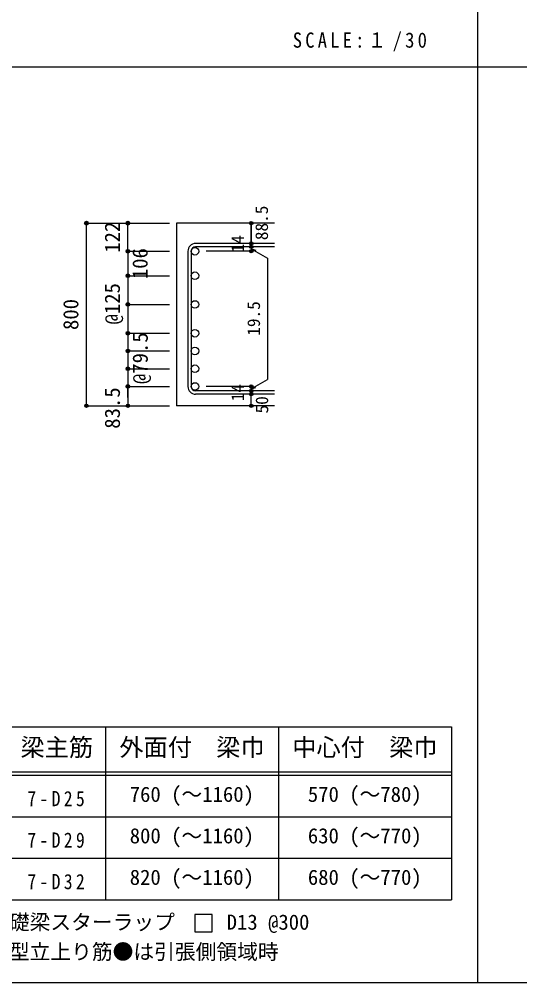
# Model space of a CAD drawing. Units: millimetres at full size, sheet at 1:30, with parts at other scales. Extents: x -5973 to 5954, y -4195 to 4201.
# Drawn here: x -3112 to -942, y -4195 to -15 of the extents above; entities that cross this region are included whole.
import ezdxf
from ezdxf.enums import TextEntityAlignment as Align

# ---------------------------------------------------------------- set-up
doc = ezdxf.new("R2010")
doc.units = ezdxf.units.MM
doc.header["$LTSCALE"] = 30
doc.header["$PDMODE"] = 32
doc.header["$PDSIZE"] = 15
for name, color, linetype in [('0-1_躯体線', 2, 'Continuous'), ('0-5_基礎梁筋', 7, 'Continuous'), ('0-6_スタラップ筋', 7, 'Continuous'), ('0-D_寸法', 4, 'Continuous'), ('6-7_文字', 7, 'Continuous'), ('6-E_枠', 7, 'Continuous'), ('F-0_枠', 6, 'Continuous')]:
    doc.layers.add(name, color=color, linetype=linetype)
doc.styles.add('ＭＳ ゴシック', font='')
doc.styles.get('ＭＳ ゴシック').set_extended_font_data('MS Gothic')

msp = doc.modelspace()

# ---------------------------------------------------------------- linework, layer by layer
at = {"layer": '0-1_躯体線'}
for p, q in [((-2005.8, -899.89), (-2430.8, -899.89)), ((-2430.8, -899.89), (-2430.8, -1691.91)), ((-2005.8, -1691.91), (-2430.8, -1691.91))]:
    msp.add_line(p, q, dxfattribs=at)
at = {"layer": '0-5_基礎梁筋', "color": 3}
for centre in [(-2350.3, -1021.59), (-2350.3, -1127.91), (-2350.3, -1252.66), (-2350.3, -1377.41), (-2350.3, -1454.41), (-2350.3, -1531.41), (-2350.3, -1608.41)]:
    msp.add_circle(centre, 16.5, dxfattribs=at)
at = {"layer": '0-5_基礎梁筋'}
for p in [(-2820.8, -899.89), (-2820.8, -1691.91)]:
    msp.add_point(p, dxfattribs=at)
at = {"layer": '0-6_スタラップ筋'}
for p, q in [((-2005.8, -988.09), (-2347.3, -988.09)), ((-2005.8, -1002.09), (-2347.3, -1002.09)), ((-2380.8, -1021.59), (-2380.8, -1608.41)), ((-2366.8, -1021.59), (-2366.8, -1608.41)), ((-2005.8, -1627.91), (-2347.3, -1627.91)), ((-2005.8, -1641.91), (-2347.3, -1641.91))]:
    msp.add_line(p, q, dxfattribs=at)
for centre, radius, start, end in [((-2347.3, -1021.59), 33.5, 90, 180), ((-2347.3, -1021.59), 19.5, 90, 180), ((-2347.3, -1608.41), 33.5, 180, 270), ((-2347.3, -1608.41), 19.5, 180, 270)]:
    msp.add_arc(centre, radius, start, end, dxfattribs=at)
at = {"layer": '0-D_寸法'}
for p, q in [((-2820.8, -899.89), (-2640.8, -899.89)), ((-2820.8, -899.89), (-2640.8, -899.89)), ((-2820.8, -1691.91), (-2820.8, -899.89)), ((-2640.8, -899.89), (-2460.8, -899.89)), ((-2640.8, -899.89), (-2460.8, -899.89)), ((-2640.8, -1021.59), (-2640.8, -899.89)), ((-2105.8, -1002.09), (-2105.8, -988.09)), ((-2105.8, -1002.09), (-2105.8, -1021.59)), ((-2640.8, -1021.59), (-2460.8, -1021.59)), ((-2640.8, -1021.59), (-2640.8, -1127.91)), ((-2640.8, -1021.59), (-2640.8, -1608.41)), ((-2640.8, -1021.59), (-2640.8, -1608.41)), ((-2105.8, -1021.59), (-2301.89, -1021.59)), ((-2105.8, -1011.84), (-2086.48, -1017.02)), ((-2105.8, -1011.84), (-2035.74, -1052.29)), ((-2035.74, -1052.29), (-2035.74, -1577.71)), ((-2640.8, -1127.91), (-2460.8, -1127.91)), ((-2640.8, -1127.91), (-2460.8, -1127.91)), ((-2640.8, -1127.91), (-2640.8, -1608.41)), ((-2640.8, -1252.66), (-2460.8, -1252.66)), ((-2640.8, -1252.66), (-2460.8, -1252.66)), ((-2640.8, -1377.41), (-2460.8, -1377.41)), ((-2640.8, -1454.41), (-2460.8, -1454.41)), ((-2640.8, -1531.41), (-2460.8, -1531.41)), ((-2105.8, -1618.16), (-2035.74, -1577.71)), ((-2640.8, -1608.41), (-2460.8, -1608.41)), ((-2105.8, -1608.41), (-2301.89, -1608.41)), ((-2105.8, -1627.91), (-2105.8, -1608.41)), ((-2105.8, -1618.16), (-2086.48, -1612.99)), ((-2105.8, -1641.91), (-2105.8, -1627.91)), ((-2105.8, -1691.91), (-2105.8, -1641.91)), ((-2820.8, -1691.91), (-2640.8, -1691.91)), ((-2640.8, -1691.91), (-2460.8, -1691.91))]:
    msp.add_line(p, q, dxfattribs=at)
for points in [[(-2105.8, -899.89), (-2105.8, -988.09), (-2105.8, -899.89)], [(-2640.8, -1655.88), (-2640.8, -1608.41), (-2640.8, -1691.91)]]:
    msp.add_lwpolyline(points, dxfattribs=at)
for centre, radius in [((-2820.8, -899.89), 8), ((-2820.8, -899.89), 7.2), ((-2820.8, -899.89), 6.4), ((-2820.8, -899.89), 5.6), ((-2820.8, -899.89), 4.8), ((-2820.8, -899.89), 4), ((-2820.8, -899.89), 3.2), ((-2820.8, -899.89), 2.4), ((-2820.8, -899.89), 1.6), ((-2820.8, -899.89), 0.8), ((-2640.8, -899.89), 8), ((-2640.8, -899.89), 7.2), ((-2640.8, -899.89), 6.4), ((-2640.8, -899.89), 5.6), ((-2640.8, -899.89), 4.8), ((-2640.8, -899.89), 4), ((-2640.8, -899.89), 3.2), ((-2640.8, -899.89), 2.4), ((-2640.8, -899.89), 1.6), ((-2640.8, -899.89), 0.8), ((-2105.8, -899.89), 4), ((-2105.8, -899.89), 3.6), ((-2105.8, -899.89), 3.2), ((-2105.8, -899.89), 2.8), ((-2105.8, -899.89), 2.4), ((-2105.8, -899.89), 2), ((-2105.8, -899.89), 1.6), ((-2105.8, -899.89), 1.2), ((-2105.8, -899.89), 0.8), ((-2105.8, -899.89), 0.4), ((-2105.8, -988.09), 4), ((-2105.8, -1002.09), 4), ((-2105.8, -988.09), 3.6), ((-2105.8, -1002.09), 3.6), ((-2105.8, -988.09), 3.2), ((-2105.8, -1002.09), 3.2), ((-2105.8, -988.09), 2.8), ((-2105.8, -1002.09), 2.8), ((-2105.8, -988.09), 2.4), ((-2105.8, -1002.09), 2.4), ((-2105.8, -988.09), 2), ((-2105.8, -1002.09), 2), ((-2105.8, -988.09), 1.6), ((-2105.8, -1002.09), 1.6), ((-2105.8, -988.09), 1.2), ((-2105.8, -1002.09), 1.2), ((-2105.8, -988.09), 0.8), ((-2105.8, -1002.09), 0.8), ((-2105.8, -988.09), 0.4), ((-2105.8, -1002.09), 0.4), ((-2640.8, -1021.59), 8), ((-2640.8, -1021.59), 7.2), ((-2640.8, -1021.59), 6.4), ((-2640.8, -1021.59), 5.6), ((-2640.8, -1021.59), 4.8), ((-2640.8, -1021.59), 4), ((-2640.8, -1021.59), 3.2), ((-2640.8, -1021.59), 2.4), ((-2640.8, -1021.59), 1.6), ((-2640.8, -1021.59), 0.8), ((-2105.8, -1021.59), 4), ((-2105.8, -1021.59), 3.6), ((-2105.8, -1021.59), 3.2), ((-2105.8, -1021.59), 2.8), ((-2105.8, -1021.59), 2.4), ((-2105.8, -1021.59), 2), ((-2105.8, -1021.59), 1.6), ((-2105.8, -1021.59), 1.2), ((-2105.8, -1021.59), 0.8), ((-2105.8, -1021.59), 0.4), ((-2640.8, -1127.91), 8), ((-2640.8, -1127.91), 7.2), ((-2640.8, -1127.91), 6.4), ((-2640.8, -1127.91), 5.6), ((-2640.8, -1127.91), 4.8), ((-2640.8, -1127.91), 4), ((-2640.8, -1127.91), 3.2), ((-2640.8, -1127.91), 2.4), ((-2640.8, -1127.91), 1.6), ((-2640.8, -1127.91), 0.8), ((-2640.8, -1252.66), 8), ((-2640.8, -1252.66), 7.2), ((-2640.8, -1252.66), 6.4), ((-2640.8, -1252.66), 5.6), ((-2640.8, -1252.66), 4.8), ((-2640.8, -1252.66), 4), ((-2640.8, -1252.66), 3.2), ((-2640.8, -1252.66), 2.4), ((-2640.8, -1252.66), 1.6), ((-2640.8, -1252.66), 0.8), ((-2640.8, -1377.41), 8), ((-2640.8, -1377.41), 7.2), ((-2640.8, -1377.41), 6.4), ((-2640.8, -1377.41), 5.6), ((-2640.8, -1377.41), 4.8), ((-2640.8, -1377.41), 4), ((-2640.8, -1377.41), 3.2), ((-2640.8, -1377.41), 2.4), ((-2640.8, -1377.41), 1.6), ((-2640.8, -1377.41), 0.8), ((-2640.8, -1454.41), 8), ((-2640.8, -1454.41), 7.2), ((-2640.8, -1454.41), 6.4), ((-2640.8, -1454.41), 5.6), ((-2640.8, -1454.41), 4.8), ((-2640.8, -1454.41), 4), ((-2640.8, -1454.41), 3.2), ((-2640.8, -1454.41), 2.4), ((-2640.8, -1454.41), 1.6), ((-2640.8, -1454.41), 0.8), ((-2640.8, -1531.41), 8), ((-2640.8, -1531.41), 7.2), ((-2640.8, -1531.41), 6.4), ((-2640.8, -1531.41), 5.6), ((-2640.8, -1531.41), 4.8), ((-2640.8, -1531.41), 4), ((-2640.8, -1531.41), 3.2), ((-2640.8, -1531.41), 2.4), ((-2640.8, -1531.41), 1.6), ((-2640.8, -1531.41), 0.8), ((-2640.8, -1608.41), 8), ((-2640.8, -1608.41), 7.2), ((-2640.8, -1608.41), 6.4), ((-2640.8, -1608.41), 5.6), ((-2640.8, -1608.41), 4.8), ((-2640.8, -1608.41), 4), ((-2640.8, -1608.41), 3.2), ((-2640.8, -1608.41), 2.4), ((-2640.8, -1608.41), 1.6), ((-2640.8, -1608.41), 0.8), ((-2105.8, -1608.41), 4), ((-2105.8, -1627.91), 4), ((-2105.8, -1608.41), 3.6), ((-2105.8, -1627.91), 3.6), ((-2105.8, -1608.41), 3.2), ((-2105.8, -1627.91), 3.2), ((-2105.8, -1608.41), 2.8), ((-2105.8, -1627.91), 2.8), ((-2105.8, -1608.41), 2.4), ((-2105.8, -1627.91), 2.4), ((-2105.8, -1608.41), 2), ((-2105.8, -1627.91), 2), ((-2105.8, -1608.41), 1.6), ((-2105.8, -1627.91), 1.6), ((-2105.8, -1608.41), 1.2), ((-2105.8, -1627.91), 1.2), ((-2105.8, -1608.41), 0.8), ((-2105.8, -1627.91), 0.8), ((-2105.8, -1608.41), 0.4), ((-2105.8, -1627.91), 0.4), ((-2105.8, -1641.91), 4), ((-2105.8, -1641.91), 3.6), ((-2105.8, -1641.91), 3.2), ((-2105.8, -1641.91), 2.8), ((-2105.8, -1641.91), 2.4), ((-2105.8, -1641.91), 2), ((-2105.8, -1641.91), 1.6), ((-2105.8, -1641.91), 1.2), ((-2105.8, -1641.91), 0.8), ((-2105.8, -1641.91), 0.4), ((-2820.8, -1691.91), 7.2), ((-2820.8, -1691.91), 6.4), ((-2820.8, -1691.91), 5.6), ((-2820.8, -1691.91), 4.8), ((-2820.8, -1691.91), 4), ((-2820.8, -1691.91), 3.2), ((-2820.8, -1691.91), 2.4), ((-2820.8, -1691.91), 1.6), ((-2820.8, -1691.91), 0.8), ((-2640.8, -1691.91), 7.2), ((-2640.8, -1691.91), 6.4), ((-2640.8, -1691.91), 5.6), ((-2640.8, -1691.91), 4.8), ((-2640.8, -1691.91), 4), ((-2640.8, -1691.91), 3.2), ((-2640.8, -1691.91), 2.4), ((-2640.8, -1691.91), 1.6), ((-2640.8, -1691.91), 0.8), ((-2105.8, -1691.91), 4), ((-2105.8, -1691.91), 3.6), ((-2105.8, -1691.91), 3.2), ((-2105.8, -1691.91), 2.8), ((-2105.8, -1691.91), 2.4), ((-2105.8, -1691.91), 2), ((-2105.8, -1691.91), 1.6), ((-2105.8, -1691.91), 1.2), ((-2105.8, -1691.91), 0.8), ((-2105.8, -1691.91), 0.4)]:
    msp.add_circle(centre, radius, dxfattribs=at)
at = {"layer": '0-D_寸法', "color": 7}
for p in [(-2820.8, -899.89), (-2640.8, -899.89), (-2105.8, -899.89), (-2105.8, -988.09), (-2105.8, -1002.09), (-2640.8, -1021.59), (-2640.8, -1021.59), (-2105.8, -1021.59), (-2640.8, -1127.91), (-2640.8, -1127.91), (-2640.8, -1252.66), (-2640.8, -1252.66), (-2640.8, -1377.41), (-2640.8, -1377.41), (-2640.8, -1377.41), (-2640.8, -1454.41), (-2640.8, -1454.41), (-2640.8, -1454.41), (-2640.8, -1531.41), (-2640.8, -1531.41), (-2640.8, -1531.41), (-2640.8, -1608.41), (-2640.8, -1608.41), (-2640.8, -1608.41), (-2105.8, -1608.41), (-2105.8, -1608.41), (-2105.8, -1627.91), (-2105.8, -1641.91), (-2820.8, -1691.91), (-2640.8, -1691.91), (-2105.8, -1691.91)]:
    msp.add_point(p, dxfattribs=at)
at = {"layer": '6-7_文字'}
msp.add_lwpolyline([(-2350.24, -3974.64), (-2275.24, -3974.64), (-2275.24, -3899.64), (-2350.24, -3899.64)], close=True, dxfattribs=at)
at = {"layer": '6-E_枠', "color": 3}
for p, q in [((-3400.52, -3085.43), (-1238, -3085.43)), ((-1238, -3085.43), (-1238, -3835.43)), ((-3400.52, -3835.43), (-1238, -3835.43))]:
    msp.add_line(p, q, dxfattribs=at)
at = {"layer": '6-E_枠'}
for p, q in [((-2738, -3085.43), (-2738, -3835.43)), ((-1988, -3085.43), (-1988, -3835.43)), ((-3400.52, -3280.43), (-1238, -3280.43)), ((-3400.52, -3295.43), (-1238, -3295.43)), ((-3400.52, -3475.43), (-1238, -3475.43)), ((-3400.52, -3655.43), (-1238, -3655.43))]:
    msp.add_line(p, q, dxfattribs=at)
at = {"layer": 'F-0_枠', "color": 2}
for p, q in [((-1124.64, 4201.15), (-1124.64, -4195.24)), ((-5972.88, -222.05), (3723.6, -222.05))]:
    msp.add_line(p, q, dxfattribs=at)
at = {"layer": 'F-0_枠'}
msp.add_line((5954.1, -4195.24), (-5972.88, -4195.24), dxfattribs=at)

# ---------------------------------------------------------------- texts
at = {"layer": '0-D_寸法', "style": 'ＭＳ ゴシック'}
for s, height, p in [('88.5', 54.99, (-2016.9, -973.49)), ('122', 65.98, (-2655.8, -1028.24)), ('14', 54.99, (-2121.03, -1026.76)), ('106', 65.98, (-2535.64, -1142.69)), ('@125', 65.98, (-2655.8, -1339.4)), ('800', 65.98, (-2835.8, -1363.4)), ('19.5', 54.99, (-2051.44, -1388.16)), ('@79.5', 65.98, (-2535.06, -1597.85)), ('83.5', 65.98, (-2655.65, -1791.61)), ('14', 54.99, (-2121.06, -1672.59)), ('50', 54.99, (-2015.8, -1725.41))]:
    msp.add_text(s, height=height, rotation=90, dxfattribs=at).set_placement(p, align=Align.BOTTOM_LEFT)
at = {"layer": '6-7_文字', "color": 2, "style": 'ＭＳ ゴシック'}
for s, p in [('梁主筋', (-3106.76, -3235.43)), ('外面付\u3000梁巾', (-2678, -3235.43)), ('中心付\u3000梁巾', (-1928, -3235.43))]:
    msp.add_text(s, height=76.98, dxfattribs=at).set_placement(p, align=Align.BOTTOM_LEFT)
at = {"layer": '6-7_文字', "style": 'ＭＳ ゴシック'}
for s, p in [('760 (～1160)', (-2633, -3430.43)), ('570 (～780)', (-1860.5, -3430.43)), ('800 (～1160)', (-2633, -3610.43)), ('630 (～770)', (-1860.5, -3610.43)), ('820 (～1160)', (-2633, -3790.43)), ('680 (～770)', (-1860.5, -3790.43)), ('※ 基礎梁スターラップ     D13 @300', (-3381.96, -3985.01)), ('※ 柱型立上り筋●は引張側領域時', (-3381.96, -4113.51))]:
    msp.add_text(s, height=65.98, dxfattribs=at).set_placement(p, align=Align.BOTTOM_LEFT)
at = {"layer": '6-7_文字', "color": 2, "insert": (-1925.98, -154.55), "char_height": 65.98, "attachment_point": 7, "style": 'ＭＳ ゴシック'}
msp.add_mtext('\\T1.34;\\W0.9;SCALE:１/30', dxfattribs=at)
at = {"layer": '6-7_文字', "char_height": 65.98, "attachment_point": 7, "style": 'ＭＳ ゴシック'}
for s, insert in [('\\T1.38;\\W0.85;7-D25', (-3076.76, -3430.43)), ('\\T1.38;\\W0.85;7-D29', (-3076.76, -3610.43)), ('\\T1.38;\\W0.85;7-D32', (-3076.76, -3790.43))]:
    msp.add_mtext(s, dxfattribs=dict(at, insert=insert))

doc.saveas('drawing.dxf')
